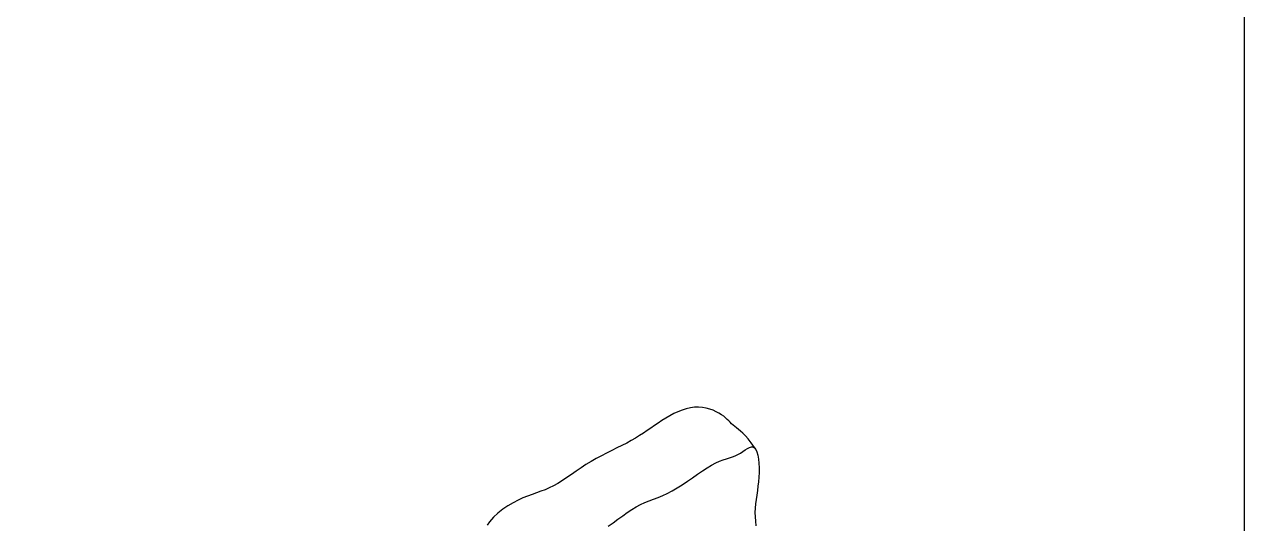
# Model space of a CAD drawing. Header units: millimetres. Extents: x 203.7 to 271.7, y 165.9 to 194.2.
# Drawn here: x 221.937 to 225.375, y 189.108 to 190.514 of the extents above; entities that cross this region are included whole.
import ezdxf

# ---------------------------------------------------------------- set-up
doc = ezdxf.new("R2010")
doc.units = ezdxf.units.MM
doc.layers.add('MUEBLE', color=8, linetype='Continuous')
doc.layers.add('MURO-ACTUALES', color=1, linetype='Continuous')

# ---------------------------------------------------------------- blocks, each defined once
blk = doc.blocks.new('ISS-3')
at = {"layer": 'MUEBLE'}
for p, q in [((0.6557, 1.1752), (0.6445, 1.1687)), ((0.6672, 1.1813), (0.6557, 1.1752)), ((0.6788, 1.1868), (0.6672, 1.1813)), ((0.6905, 1.1915), (0.6788, 1.1868)), ((0.7022, 1.1953), (0.6905, 1.1915)), ((0.7139, 1.198), (0.7022, 1.1953)), ((0.7254, 1.1996), (0.7139, 1.198)), ((0.7367, 1.1998), (0.7254, 1.1996)), ((0.7476, 1.1989), (0.7367, 1.1998)), ((0.7582, 1.1969), (0.7476, 1.1989)), ((0.7683, 1.1941), (0.7582, 1.1969)), ((0.7777, 1.1907), (0.7683, 1.1941)), ((0.7865, 1.1867), (0.7777, 1.1907)), ((0.7944, 1.1825), (0.7865, 1.1867)), ((0.8015, 1.1781), (0.7944, 1.1825)), ((0.8077, 1.1738), (0.8015, 1.1781)), ((0.813, 1.1695), (0.8077, 1.1738)), ((0.8177, 1.1653), (0.813, 1.1695)), ((0.6024, 1.1409), (0.5921, 1.1337)), ((0.6127, 1.148), (0.6024, 1.1409)), ((0.623, 1.155), (0.6127, 1.148)), ((0.6336, 1.1619), (0.623, 1.155)), ((0.6445, 1.1687), (0.6336, 1.1619)), ((0.822, 1.1611), (0.8177, 1.1653)), ((0.8261, 1.157), (0.822, 1.1611)), ((0.8301, 1.153), (0.8261, 1.157)), ((0.8342, 1.1491), (0.8301, 1.153)), ((0.8387, 1.1452), (0.8342, 1.1491)), ((0.8436, 1.1413), (0.8387, 1.1452)), ((0.849, 1.1371), (0.8436, 1.1413)), ((0.8551, 1.1323), (0.849, 1.1371)), ((0.5473, 1.1053), (0.5344, 1.0984)), ((0.5593, 1.1123), (0.5473, 1.1053)), ((0.5707, 1.1194), (0.5593, 1.1123)), ((0.5816, 1.1265), (0.5707, 1.1194)), ((0.5921, 1.1337), (0.5816, 1.1265)), ((0.8617, 1.1265), (0.8551, 1.1323)), ((0.8689, 1.1193), (0.8617, 1.1265)), ((0.8768, 1.1103), (0.8689, 1.1193)), ((0.8853, 1.0992), (0.8768, 1.1103)), ((0.4778, 1.0703), (0.4631, 1.0627)), ((0.4925, 1.0775), (0.4778, 1.0703)), ((0.5069, 1.0846), (0.4925, 1.0775)), ((0.5209, 1.0915), (0.5069, 1.0846)), ((0.5344, 1.0984), (0.5209, 1.0915)), ((0.8403, 1.0628), (0.8478, 1.0662)), ((0.8478, 1.0662), (0.8551, 1.0704)), ((0.8551, 1.0704), (0.862, 1.0749)), ((0.862, 1.0749), (0.8685, 1.0794)), ((0.8685, 1.0794), (0.8747, 1.0834)), ((0.8747, 1.0834), (0.8804, 1.0864)), ((0.8804, 1.0864), (0.8857, 1.0881)), ((0.8946, 1.0856), (0.8853, 1.0992)), ((0.8857, 1.0881), (0.8905, 1.0879)), ((0.8905, 1.0879), (0.8947, 1.0855)), ((0.8947, 1.0855), (0.8983, 1.0806)), ((0.8983, 1.0806), (0.9014, 1.0734)), ((0.9014, 1.0734), (0.9039, 1.0642)), ((0.4196, 1.0377), (0.4058, 1.0285)), ((0.4339, 1.0465), (0.4196, 1.0377)), ((0.4484, 1.0548), (0.4339, 1.0465)), ((0.4631, 1.0627), (0.4484, 1.0548)), ((0.7609, 1.0291), (0.7734, 1.0365)), ((0.7734, 1.0365), (0.7851, 1.0426)), ((0.7851, 1.0426), (0.7959, 1.0473)), ((0.7959, 1.0473), (0.806, 1.0512)), ((0.806, 1.0512), (0.8154, 1.0543)), ((0.8154, 1.0543), (0.8242, 1.0571)), ((0.8242, 1.0571), (0.8325, 1.0598)), ((0.8325, 1.0598), (0.8403, 1.0628)), ((0.9039, 1.0642), (0.9057, 1.0535)), ((0.9057, 1.0535), (0.907, 1.0415)), ((0.907, 1.0415), (0.9077, 1.0288)), ((0.3659, 1.0012), (0.3531, 0.9928)), ((0.3789, 1.0101), (0.3659, 1.0012)), ((0.3922, 1.0193), (0.3789, 1.0101)), ((0.4058, 1.0285), (0.3922, 1.0193)), ((0.7052, 0.991), (0.7196, 1.001)), ((0.7196, 1.001), (0.7338, 1.011)), ((0.7338, 1.011), (0.7476, 1.0204)), ((0.7476, 1.0204), (0.7609, 1.0291)), ((0.9071, 1.0025), (0.906, 0.9895)), ((0.9077, 1.0157), (0.9071, 1.0025)), ((0.9077, 1.0288), (0.9077, 1.0157)), ((0.3043, 0.9672), (0.2924, 0.9626)), ((0.3163, 0.9723), (0.3043, 0.9672)), ((0.3283, 0.9782), (0.3163, 0.9723)), ((0.3406, 0.985), (0.3283, 0.9782)), ((0.3531, 0.9928), (0.3406, 0.985)), ((0.6488, 0.9568), (0.6624, 0.9638)), ((0.6624, 0.9638), (0.6764, 0.972)), ((0.6764, 0.972), (0.6907, 0.9812)), ((0.6907, 0.9812), (0.7052, 0.991)), ((0.9025, 0.9644), (0.9006, 0.9521)), ((0.9043, 0.9769), (0.9025, 0.9644)), ((0.906, 0.9895), (0.9043, 0.9769)), ((0.214, 0.9301), (0.1994, 0.9216)), ((0.2284, 0.9375), (0.214, 0.9301)), ((0.2421, 0.9438), (0.2284, 0.9375)), ((0.2553, 0.9491), (0.2421, 0.9438)), ((0.268, 0.9539), (0.2553, 0.9491)), ((0.2803, 0.9583), (0.268, 0.9539)), ((0.2924, 0.9626), (0.2803, 0.9583)), ((0.5734, 0.9253), (0.5857, 0.9309)), ((0.5857, 0.9309), (0.5979, 0.936)), ((0.5979, 0.936), (0.6103, 0.9408)), ((0.6103, 0.9408), (0.6229, 0.9456)), ((0.6229, 0.9456), (0.6357, 0.9509)), ((0.6357, 0.9509), (0.6488, 0.9568)), ((0.8987, 0.9398), (0.8972, 0.9276)), ((0.9006, 0.9521), (0.8987, 0.9398)), ((0.1713, 0.9011), (0.1587, 0.8893)), ((0.185, 0.9119), (0.1713, 0.9011)), ((0.1994, 0.9216), (0.185, 0.9119)), ((0.523, 0.8935), (0.5359, 0.9027)), ((0.5359, 0.9027), (0.5486, 0.9112)), ((0.5486, 0.9112), (0.5611, 0.9188)), ((0.5611, 0.9188), (0.5734, 0.9253)), ((0.8961, 0.9154), (0.8958, 0.9031)), ((0.8958, 0.9031), (0.8961, 0.8907)), ((0.8972, 0.9276), (0.8961, 0.9154)), ((0.1476, 0.8764), (0.1416, 0.8671)), ((0.1587, 0.8893), (0.1476, 0.8764)), ((0.4817, 0.8643), (0.4959, 0.8741)), ((0.4959, 0.8741), (0.5097, 0.8839)), ((0.5097, 0.8839), (0.523, 0.8935)), ((0.8961, 0.8907), (0.8972, 0.8781)), ((0.8972, 0.8781), (0.8986, 0.8655))]:
    blk.add_line(p, q, dxfattribs=at)

msp = doc.modelspace()

# ---------------------------------------------------------------- linework, layer by layer
at = {"layer": 'MURO-ACTUALES'}
msp.add_lwpolyline([(203.6754, 166.1809), (225.3754, 166.1809), (225.3754, 194.1809), (203.6754, 194.1809)], close=True, dxfattribs=at)

# ---------------------------------------------------------------- block references
msp.add_blockref('ISS-3', (223.1, 188.2365))

doc.saveas('drawing.dxf')
